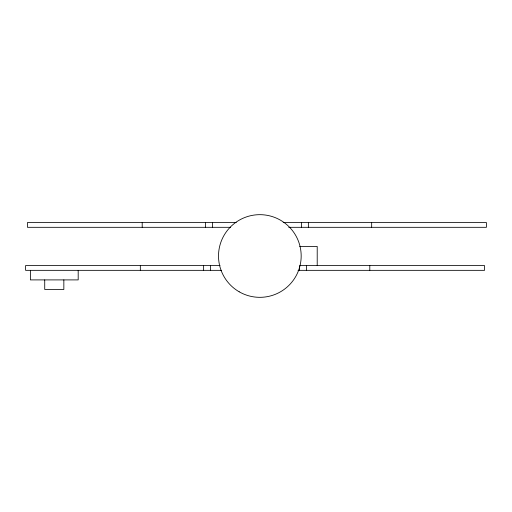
<?xml version="1.0" encoding="UTF-8"?>
<svg xmlns="http://www.w3.org/2000/svg" width="512" height="512" viewBox="0 0 512 512"><rect width="100%" height="100%" fill="white"/><g stroke="black" fill="none" stroke-linecap="round" stroke-linejoin="round"><path stroke-width="0.77" d="M236.256 222.534L27.469 222.534L27.469 227.315L230.688 227.315M283.181 222.534L486.4 222.534L486.4 227.315L288.749 227.315M299.68 246.438L317.21 246.438L317.21 265.562M220.064 265.562L25.6 265.562L25.6 270.342L221.658 270.342M299.61 265.562L484.531 265.562L484.531 270.342L298.016 270.342M371.667 222.534L371.667 227.315M369.798 265.562L369.798 270.342M308.371 222.534L308.371 227.315M306.496 265.562L306.496 270.342M301.478 222.534L301.478 227.315M299.61 266.355L299.61 270.342M212.39 222.534L212.39 227.315M210.522 265.562L210.522 270.342M205.504 222.534L205.504 227.315M203.629 265.562L203.629 270.342M142.202 222.534L142.202 227.315M140.333 265.562L140.333 270.342M78.189 270.342L78.189 279.904L30.381 279.904L30.381 270.342M63.846 279.904L63.846 289.466L44.723 289.466L44.723 279.904M239.181 291.795A41.331 41.331 0 0 0 301.178 256A41.331 41.331 0 0 0 239.181 220.205A41.331 41.331 0 0 0 239.181 291.795"/></g></svg>
